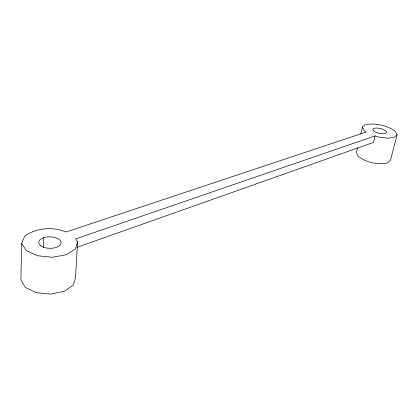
<?xml version="1.0" encoding="UTF-8"?>
<svg xmlns="http://www.w3.org/2000/svg" width="418" height="418" viewBox="0 0 418 418"><rect width="100%" height="100%" fill="white"/><g stroke="black" fill="none" stroke-linecap="round" stroke-linejoin="round"><path stroke-width="0.63" d="M362.416 127.035L363.984 130.547L366.325 132.004L66.091 231.974C52.934 226.519 36.58 227.753 24.798 236.034L21.647 243.292L20.9 279.82L25.31 287.385L36.225 292.678L50.588 294.12L64.22 291.32L73.296 285.17L75.538 277.479L77.638 241.729L75.606 238.955L375.04 135.897L378.509 137.026L387.512 138.165L394.326 137.318L397.1 134.758L395.193 131.215C386.629 125.353 375.698 122.835 365.457 124.611L362.416 127.035L360.776 134M43.352 247.362L43.697 237.727M357.5 147.941L356.455 152.377L357.933 156.097C366.231 162.503 377.496 165.152 387.752 162.895L390.543 160.125L397.1 134.758M375.04 135.897L373.446 142.413L76.933 247.372M77.638 241.729L75.376 249.034L66.096 254.787L52.125 257.295L37.39 255.738L26.182 250.554L21.647 243.292M40.729 245.774A11.229 5.747 0.8 0 0 60.103 245.11A11.229 5.747 0.8 0 0 48.948 236.834A11.229 5.747 0.8 0 0 40.729 245.774M373.488 130.787A7.106 2.451 12.8 0 0 385.506 133.436A7.106 2.451 12.8 0 0 380.134 128.488A7.106 2.451 12.8 0 0 373.488 130.787"/></g></svg>
